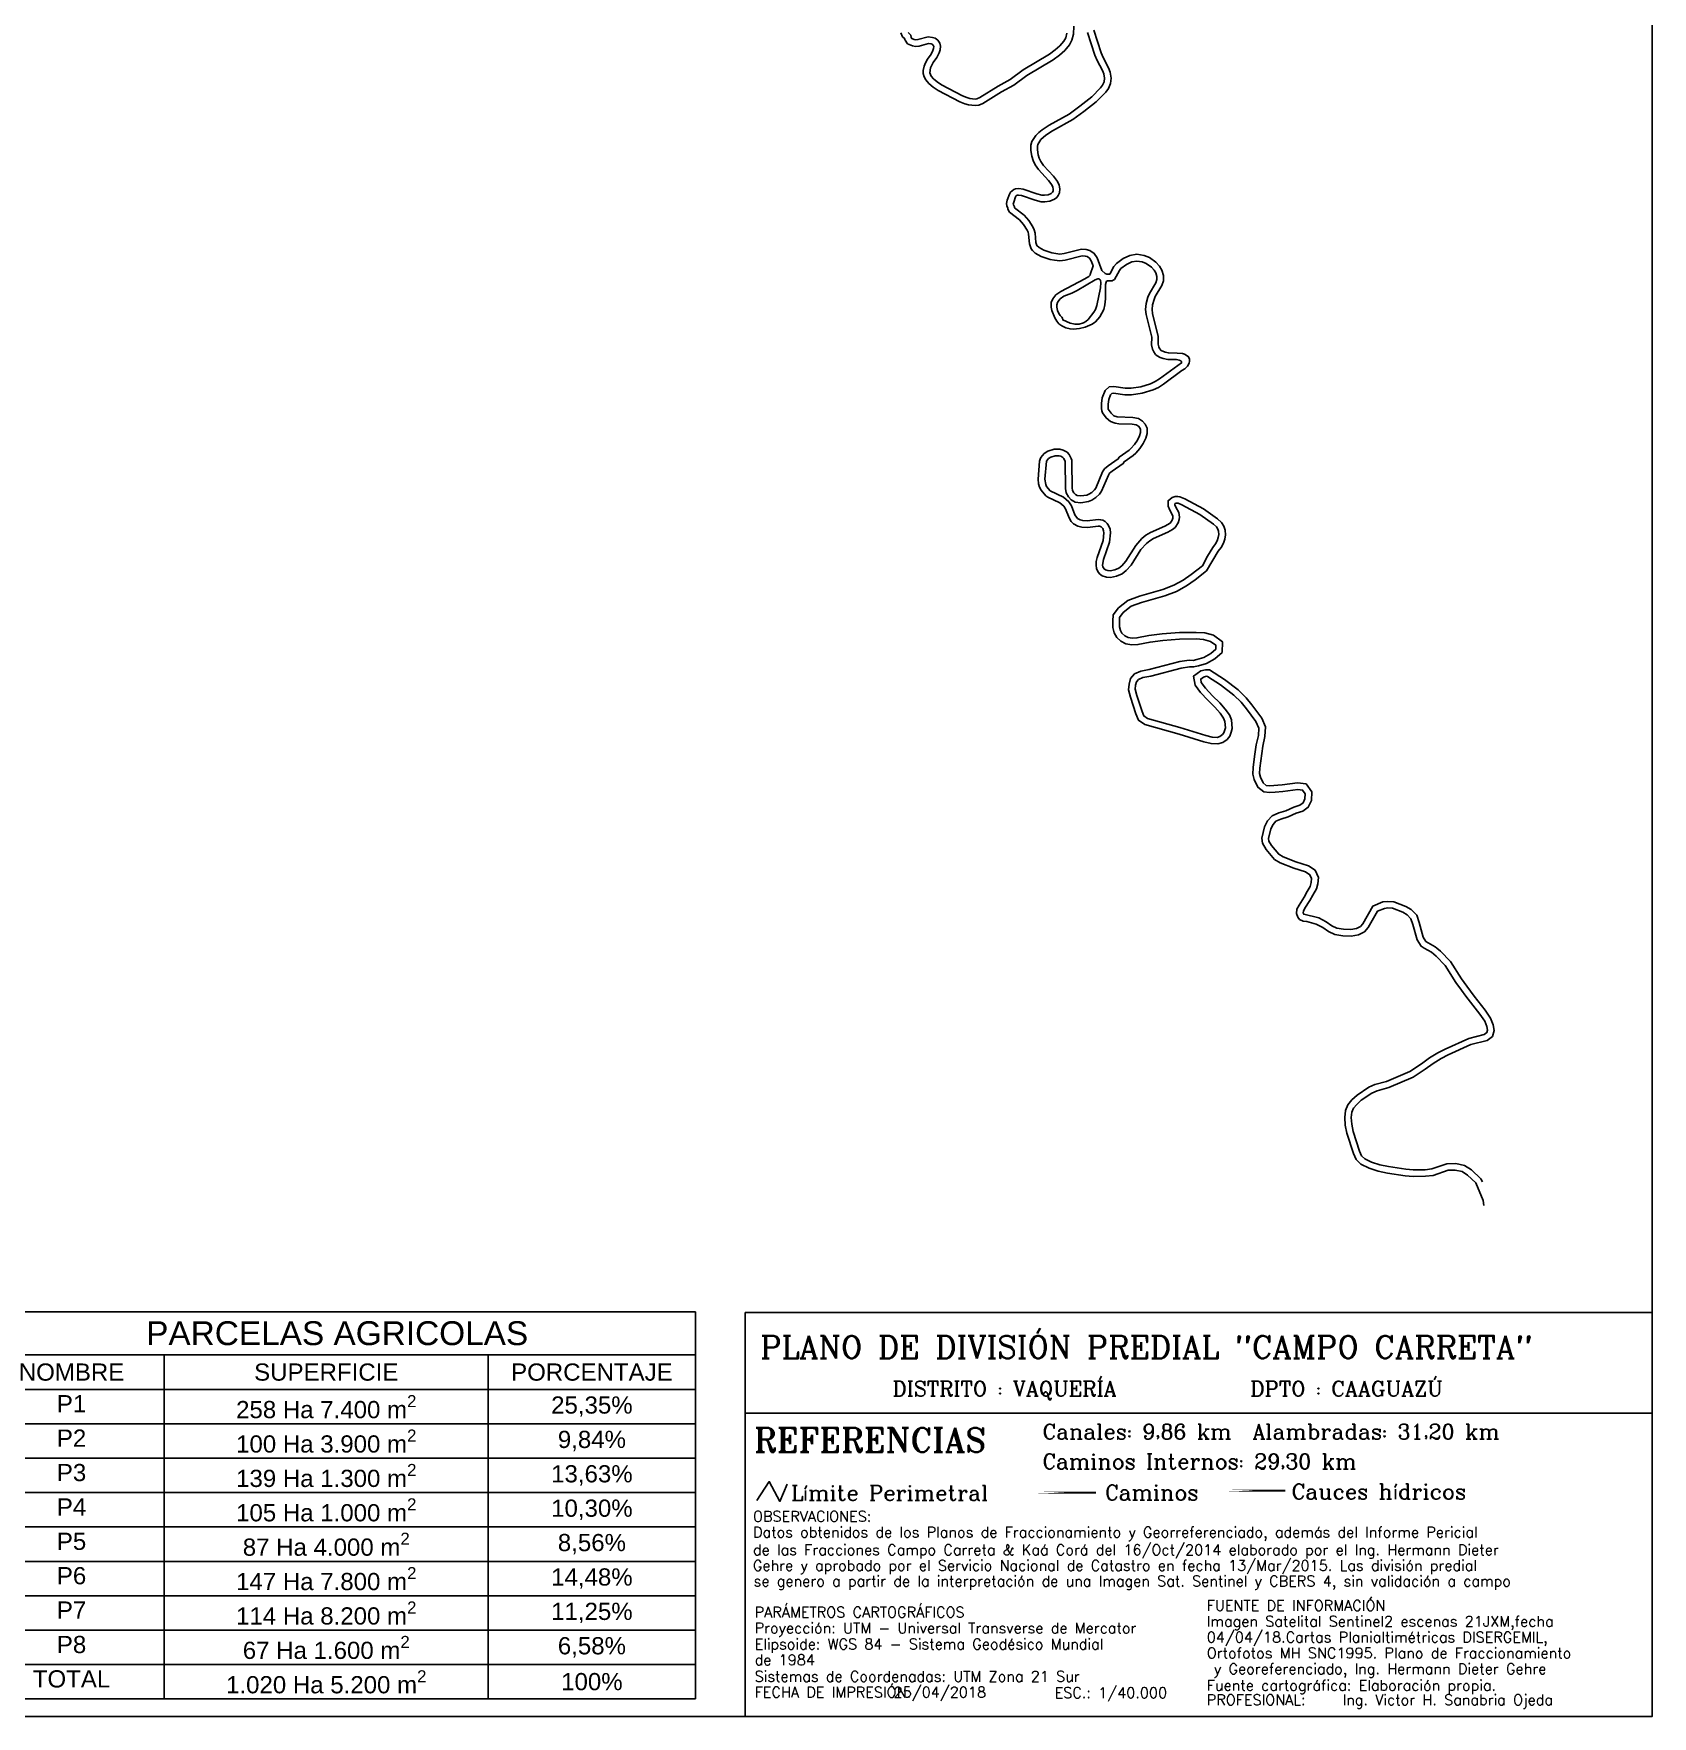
# Model space of a CAD drawing. Header units: inches. Extents: x 653559 to 669309, y 7245317 to 7256454.
# Drawn here: x 663954 to 669309, y 7245317 to 7250885 of the extents above; entities that cross this region are included whole.
import ezdxf

# ---------------------------------------------------------------- set-up
doc = ezdxf.new("R2010")
doc.units = ezdxf.units.IN
doc.header["$MEASUREMENT"] = 0
for name, color, linetype in [('Cauce', 5, 'Continuous'), ('NUMLOTES', 3, 'Continuous'), ('Recuadro A3', 7, 'Continuous'), ('TEXTO', 7, 'Continuous')]:
    doc.layers.add(name, color=color, linetype=linetype)
doc.styles.add('ROMANC', font='romanc')
doc.styles.add('ROMANS-2', font='romans.shx', dxfattribs={"height": 20})
doc.styles.add('ROMANT', font='romant')
doc.styles.get("Standard").update_dxf_attribs({"font": 'arial.ttf'})

# ---------------------------------------------------------------- blocks, each defined once
blk = doc.blocks.new('*T3')
at = {"layer": 'NUMLOTES', "color": 0, "linetype": 'ByBlock', "lineweight": -2, "transparency": 16777216}
for p, q in [((0, 0), (2371.3, 0)), ((0, 0), (0, -1281.5)), ((2371.3, 0), (2371.3, -1281.5)), ((0, -143.3), (2371.3, -143.3)), ((613.6, -143.3), (613.6, -1281.5)), ((1685.4, -143.3), (1685.4, -1281.5)), ((0, -257.1), (2371.3, -257.1)), ((0, -371), (2371.3, -371)), ((0, -484.8), (2371.3, -484.8)), ((0, -598.6), (2371.3, -598.6)), ((0, -712.4), (2371.3, -712.4)), ((0, -826.3), (2371.3, -826.3)), ((0, -940.1), (2371.3, -940.1)), ((0, -1053.9), (2371.3, -1053.9)), ((0, -1167.7), (2371.3, -1167.7)), ((0, -1281.5), (2371.3, -1281.5))]:
    blk.add_line(p, q, dxfattribs=at)
at = {"layer": 'NUMLOTES', "color": 0, "linetype": 'Continuous', "transparency": 16777216}
for s, insert, char_height, width, attachment_point in [('PARCELAS AGRICOLAS', (1185.6, -71.7), 79.042, 2333.316, 5), ('NOMBRE', (306.8, -200.2), 56.91, 575.625, 5), ('SUPERFICIE', (1149.5, -200.2), 56.91, 1033.869, 5), ('PORCENTAJE', (2028.3, -200.2), 56.91, 647.942, 5), ('P1', (306.8, -276.1), 56.91, 575.625, 2), ('\\A1;258 Ha 7.400 m{\\H0.7x;\\S2^ ;}', (1149.5, -276.1), 56.91, 1033.869, 2), ('25,35%', (2028.3, -314.1), 56.91, 647.942, 5), ('P2', (306.8, -389.9), 56.91, 575.625, 2), ('\\A1;100 Ha 3.900 m{\\H0.7x;\\S2^ ;}', (1149.5, -389.9), 56.91, 1033.869, 2), ('9,84%', (2028.3, -427.9), 56.91, 647.942, 5), ('P3', (306.8, -503.8), 56.91, 575.625, 2), ('\\A1;139 Ha 1.300 m{\\H0.7x;\\S2^ ;}', (1149.5, -503.8), 56.91, 1033.869, 2), ('13,63%', (2028.3, -541.7), 56.91, 647.942, 5), ('P4', (306.8, -617.6), 56.91, 575.625, 2), ('\\A1;105 Ha 1.000 m{\\H0.7x;\\S2^ ;}', (1149.5, -617.6), 56.91, 1033.869, 2), ('10,30%', (2028.3, -655.5), 56.91, 647.942, 5), ('P5', (306.8, -731.4), 56.91, 575.625, 2), ('\\A1;87 Ha 4.000 m{\\H0.7x;\\S2^ ;}', (1149.5, -731.4), 56.91, 1033.869, 2), ('8,56%', (2028.3, -769.3), 56.91, 647.942, 5), ('P6', (306.8, -845.2), 56.91, 575.625, 2), ('\\A1;147 Ha 7.800 m{\\H0.7x;\\S2^ ;}', (1149.5, -845.2), 56.91, 1033.869, 2), ('14,48%', (2028.3, -883.2), 56.91, 647.942, 5), ('P7', (306.8, -959), 56.91, 575.625, 2), ('\\A1;114 Ha 8.200 m{\\H0.7x;\\S2^ ;}', (1149.5, -959), 56.91, 1033.869, 2), ('11,25%', (2028.3, -997), 56.91, 647.942, 5), ('P8', (306.8, -1072.9), 56.91, 575.625, 2), ('\\A1;67 Ha 1.600 m{\\H0.7x;\\S2^ ;}', (1149.5, -1072.9), 56.91, 1033.869, 2), ('6,58%', (2028.3, -1110.8), 56.91, 647.942, 5), ('TOTAL', (306.8, -1186.7), 56.91, 575.625, 2), ('\\A1;1.020 Ha 5.200 m{\\H0.7x;\\S2^ ;}', (1149.5, -1186.7), 56.91, 1033.869, 2), ('100%', (2028.3, -1224.6), 56.91, 647.942, 5)]:
    blk.add_mtext(s, dxfattribs=dict(at, insert=insert, char_height=char_height, width=width, attachment_point=attachment_point))

msp = doc.modelspace()

# ---------------------------------------------------------------- linework, layer by layer
at = {"layer": 'Cauce', "color": 160, "transparency": 33554613}
for points in [[(667395.6, 7250909.7, 0), (667394.2, 7250883.8, 0), (667389.2, 7250863.9, 0), (667380.8, 7250848.3, 0), (667365.4, 7250829.8, 0), (667347.6, 7250814.2, 0), (667326.6, 7250798.7, 0), (667239.8, 7250746.9, 0), (667196.9, 7250714.8, 0), (667156.2, 7250693, 0), (667094.7, 7250654.2, 0), (667080.7, 7250648.6, 0), (667069.2, 7250647, 0), (667047.3, 7250649.3, 0), (667034.5, 7250652.9, 0), (667018.2, 7250659.8, 0), (666946.9, 7250697, 0), (666929.8, 7250708.4, 0), (666915.8, 7250720.4, 0), (666905.6, 7250732.4, 0), (666900.3, 7250742.3, 0), (666897.4, 7250753.1, 0), (666897.3, 7250763.9, 0), (666900.1, 7250778, 0), (666904.3, 7250788.6, 0), (666911.6, 7250801.3, 0), (666923.2, 7250817.7, 0), (666929.3, 7250829.8, 0), (666931.4, 7250836.3, 0), (666932, 7250842.5, 0), (666931.6, 7250845.2, 0), (666929.5, 7250848.3, 0), (666926.6, 7250850.4, 0), (666923.4, 7250851.4, 0), (666914.9, 7250852.2, 0), (666883.8, 7250844.4, 0), (666872, 7250843.1, 0), (666861.4, 7250844.5, 0), (666845.7, 7250851.6, 0), (666837.3, 7250863.8, 0), (666836.2, 7250866.4, 0), (666835.6, 7250869.4, 0), (666829.2, 7250875.3, 0), (666823.2, 7250887.7, 0)], [(667372.5, 7250887.1, 0), (667368.7, 7250871.9, 0), (667362.6, 7250860.6, 0), (667349.7, 7250845.1, 0), (667333.8, 7250831.2, 0), (667314.5, 7250816.9, 0), (667227.6, 7250765.1, 0), (667185.1, 7250733.3, 0), (667145.2, 7250711.9, 0), (667084.8, 7250673.7, 0), (667075.1, 7250669.9, 0), (667068.8, 7250669, 0), (667051.4, 7250670.8, 0), (667041.7, 7250673.6, 0), (667027.5, 7250679.6, 0), (666958, 7250715.8, 0), (666943, 7250725.8, 0), (666931.3, 7250735.9, 0), (666923.8, 7250744.8, 0), (666920.8, 7250750.4, 0), (666919.3, 7250756.1, 0), (666921.2, 7250771.8, 0), (666930, 7250789.5, 0), (666942, 7250806.3, 0), (666949.6, 7250821.4, 0), (666953, 7250831.8, 0), (666954, 7250843.4, 0), (666952.3, 7250853.5, 0), (666945.4, 7250863.7, 0), (666936.5, 7250870.2, 0), (666927.7, 7250873, 0), (666913.2, 7250874.3, 0), (666879.9, 7250865.9, 0), (666872.2, 7250865.1, 0), (666867.1, 7250865.8, 0), (666860, 7250868.7, 0), (666857.2, 7250873.1, 0), (666855.9, 7250880.5, 0), (666847, 7250888.6, 0)], [(668751.7, 7247006.6, 0), (668749.4, 7247023.9, 0), (668725, 7247082.2, 0), (668698.2, 7247108, 0), (668679.8, 7247119.2, 0), (668656.8, 7247124, 0), (668633.4, 7247123.6, 0), (668584.4, 7247106.8, 0), (668558.6, 7247103.8, 0), (668517.8, 7247103.6, 0), (668491.9, 7247105.4, 0), (668433, 7247114.4, 0), (668402.8, 7247121.1, 0), (668372.4, 7247130.2, 0), (668345, 7247143.5, 0), (668329.5, 7247159.3, 0), (668320.2, 7247179.1, 0), (668298.8, 7247246.4, 0), (668293.4, 7247273.1, 0), (668291.5, 7247298.5, 0), (668293.9, 7247321.1, 0), (668301.8, 7247340.6, 0), (668315.7, 7247356.7, 0), (668332.4, 7247372.8, 0), (668371.5, 7247398.6, 0), (668391.3, 7247407.1, 0), (668429.8, 7247418, 0), (668507.4, 7247451.1, 0), (668545.8, 7247475.8, 0), (668572.5, 7247495.7, 0), (668599.9, 7247512.6, 0), (668624.2, 7247525, 0), (668701.9, 7247560.3, 0), (668753, 7247573.5, 0), (668761.3, 7247579.6, 0), (668763.5, 7247587.5, 0), (668761.3, 7247599.3, 0), (668754.8, 7247617, 0), (668738.8, 7247640.2, 0), (668692.5, 7247700, 0), (668677.6, 7247719.9, 0), (668659.6, 7247745.6, 0), (668623.9, 7247801.5, 0), (668594.2, 7247832.8, 0), (668578.4, 7247845.3, 0), (668554.4, 7247859.3, 0), (668544.5, 7247865.1, 0), (668531.4, 7247886.8, 0), (668517.4, 7247937, 0), (668510.8, 7247955.8, 0), (668498, 7247969.2, 0), (668484.3, 7247977.4, 0), (668449.6, 7247991, 0), (668434.3, 7247991.8, 0), (668423.4, 7247990.5, 0), (668399.9, 7247980.7, 0), (668369.4, 7247926.7, 0), (668357.2, 7247913, 0), (668337.2, 7247902.7, 0), (668312.6, 7247899, 0), (668284.9, 7247900, 0), (668259.3, 7247904.5, 0), (668237.7, 7247913.7, 0), (668219.1, 7247927, 0), (668197.6, 7247938.4, 0), (668166, 7247946.6, 0), (668154.1, 7247948.5, 0), (668142.5, 7247953.4, 0), (668136.4, 7247961.4, 0), (668132, 7247973.4, 0), (668133.7, 7247987.3, 0), (668140.4, 7248001.5, 0), (668157, 7248027.2, 0), (668167.1, 7248045.8, 0), (668177.8, 7248063.1, 0), (668180.7, 7248075.8, 0), (668182.1, 7248088.9, 0), (668176.4, 7248102, 0), (668162.4, 7248111.5, 0), (668122.8, 7248123.9, 0), (668078.4, 7248141.7, 0), (668059.2, 7248152.7, 0), (668031.7, 7248185.6, 0), (668019.5, 7248206.2, 0), (668017.6, 7248223, 0), (668026.5, 7248260.8, 0), (668036.3, 7248280.5, 0), (668051.3, 7248297, 0), (668073.4, 7248306.5, 0), (668096.6, 7248313.4, 0), (668123, 7248325.5, 0), (668142.7, 7248332, 0), (668153.9, 7248339.8, 0), (668160.2, 7248352.6, 0), (668161.1, 7248369.7, 0), (668152.1, 7248382.2, 0), (668136.4, 7248383.7, 0), (668087.3, 7248377.1, 0), (668062.1, 7248375.2, 0), (668042.8, 7248374.4, 0), (668023.9, 7248376.2, 0), (668004.2, 7248391.5, 0), (667992.2, 7248416.9, 0), (667987.8, 7248434.6, 0), (667989, 7248456.8, 0), (667993.5, 7248492.9, 0), (667999.1, 7248531.7, 0), (668006, 7248562.8, 0), (668007.5, 7248587.3, 0), (667998.1, 7248608.4, 0), (667966.6, 7248650.9, 0), (667949, 7248672.4, 0), (667924.3, 7248696.6, 0), (667880.9, 7248729.8, 0), (667837.4, 7248758.3, 0), (667833.9, 7248758.4, 0), (667824.9, 7248756.1, 0), (667815.2, 7248749.2, 0), (667817.1, 7248737.8, 0), (667831.4, 7248719.1, 0), (667854.3, 7248694.4, 0), (667878.2, 7248671, 0), (667896.2, 7248650.2, 0), (667910.1, 7248631, 0), (667917, 7248614.4, 0), (667919.3, 7248586.1, 0), (667916.3, 7248573.8, 0), (667911.4, 7248560.9, 0), (667902.5, 7248549.3, 0), (667888.6, 7248539.8, 0), (667872, 7248534.5, 0), (667849.8, 7248535.8, 0), (667825.8, 7248542, 0), (667744.2, 7248567, 0), (667630.1, 7248599, 0), (667609.9, 7248613.1, 0), (667600.6, 7248634.8, 0), (667583.2, 7248689.2, 0), (667576.8, 7248713.8, 0), (667578, 7248733, 0), (667583.2, 7248750.9, 0), (667596.5, 7248766.6, 0), (667617.5, 7248775.3, 0), (667644.9, 7248780.7, 0), (667745.8, 7248807, 0), (667776.9, 7248812, 0), (667789.8, 7248811.3, 0), (667802.8, 7248813.9, 0), (667826, 7248821.1, 0), (667849.1, 7248834.3, 0), (667864.9, 7248847.8, 0), (667864.9, 7248862, 0), (667848, 7248874.1, 0), (667824.8, 7248880.8, 0), (667800.2, 7248882.1, 0), (667745.5, 7248881.9, 0), (667689.7, 7248877.3, 0), (667647.6, 7248871.9, 0), (667607.3, 7248863.6, 0), (667587.4, 7248862.3, 0), (667567.4, 7248866.1, 0), (667551.3, 7248874.5, 0), (667537.3, 7248887.4, 0), (667528.9, 7248902, 0), (667525, 7248919.5, 0), (667524, 7248940.9, 0), (667525.1, 7248961.7, 0), (667543.6, 7248984.9, 0), (667574.3, 7249009.4, 0), (667612.8, 7249023.9, 0), (667689.8, 7249046.1, 0), (667726.5, 7249059.6, 0), (667757.1, 7249076.2, 0), (667783.9, 7249095, 0), (667820.6, 7249124.6, 0), (667837.9, 7249156.5, 0), (667855.4, 7249184.6, 0), (667864.4, 7249196.9, 0), (667870, 7249207.3, 0), (667873.4, 7249217.4, 0), (667874.9, 7249227.5, 0), (667874.2, 7249238.6, 0), (667872, 7249245.9, 0), (667867.2, 7249253.3, 0), (667857.2, 7249262.4, 0), (667812.4, 7249294.1, 0), (667753.2, 7249326.2, 0), (667740.6, 7249331, 0), (667737.9, 7249331.5, 0), (667734.2, 7249331.5, 0), (667731.2, 7249330.7, 0), (667729.2, 7249329, 0), (667729.2, 7249326.2, 0), (667732.5, 7249317.9, 0), (667742.8, 7249300.2, 0), (667744.5, 7249292.5, 0), (667745, 7249284.8, 0), (667744.1, 7249277.1, 0), (667740.4, 7249266.1, 0), (667730.5, 7249250.9, 0), (667722, 7249244.2, 0), (667706.3, 7249235.7, 0), (667659.4, 7249215, 0), (667646.9, 7249207.2, 0), (667635.9, 7249198.4, 0), (667617.6, 7249178.1, 0), (667585.1, 7249126.2, 0), (667569, 7249108.4, 0), (667555.5, 7249097.1, 0), (667537, 7249090, 0), (667517.2, 7249085.5, 0), (667503.4, 7249086.6, 0), (667489.7, 7249091.4, 0), (667480.8, 7249097.7, 0), (667474.5, 7249105.4, 0), (667470, 7249115, 0), (667468.9, 7249126.4, 0), (667469.9, 7249138.6, 0), (667472.7, 7249151.4, 0), (667492.4, 7249207.4, 0), (667494.8, 7249232.9, 0), (667494.1, 7249240.2, 0), (667491.2, 7249247.2, 0), (667489, 7249250.2, 0), (667486.4, 7249252.8, 0), (667483.4, 7249254.3, 0), (667479.9, 7249255.3, 0), (667476, 7249255.8, 0), (667440.2, 7249251.4, 0), (667421.7, 7249252.3, 0), (667408.2, 7249255.9, 0), (667394.6, 7249263.1, 0), (667386.9, 7249271.3, 0), (667379.7, 7249282.5, 0), (667367.9, 7249312.7, 0), (667362.3, 7249321.3, 0), (667349, 7249332.5, 0), (667309.6, 7249351.1, 0), (667302.4, 7249356.2, 0), (667287, 7249374.9, 0), (667282.2, 7249384.7, 0), (667278.8, 7249395.9, 0), (667277, 7249410.4, 0), (667282.1, 7249470.6, 0), (667283.7, 7249477.3, 0), (667286.2, 7249482.4, 0), (667297, 7249495.6, 0), (667309.9, 7249503.9, 0), (667330.8, 7249510.1, 0), (667349.4, 7249510, 0), (667360.5, 7249507.2, 0), (667372.9, 7249500.3, 0), (667380.3, 7249492.7, 0), (667387, 7249479.6, 0), (667388.6, 7249473.3, 0), (667389.2, 7249467, 0), (667389.8, 7249381.7, 0), (667391.2, 7249373.3, 0), (667395.7, 7249365.3, 0), (667400.6, 7249360, 0), (667406.7, 7249356.4, 0), (667418.1, 7249355.2, 0), (667438, 7249358.3, 0), (667445.3, 7249361, 0), (667454.5, 7249367.1, 0), (667463.9, 7249375.6, 0), (667468.1, 7249381.6, 0), (667490.4, 7249434.9, 0), (667497.4, 7249445.2, 0), (667508.6, 7249454.9, 0), (667542.4, 7249477.7, 0), (667545.8, 7249483.6, 0), (667578.2, 7249506.4, 0), (667584.6, 7249512.3, 0), (667596, 7249525.9, 0), (667605.7, 7249540.4, 0), (667612.8, 7249554.4, 0), (667615.8, 7249565, 0), (667616, 7249575.1, 0), (667613.3, 7249581, 0), (667608.9, 7249586, 0), (667601.2, 7249590.7, 0), (667588.7, 7249592.9, 0), (667544.6, 7249594, 0), (667532.7, 7249595.7, 0), (667517.1, 7249602, 0), (667502.4, 7249613.8, 0), (667490.7, 7249630.7, 0), (667488.3, 7249637.1, 0), (667486.8, 7249644.9, 0), (667487.1, 7249660.8, 0), (667489.6, 7249680.3, 0), (667498.9, 7249704.1, 0), (667512.7, 7249716.7, 0), (667528.2, 7249717.2, 0), (667565.7, 7249711.8, 0), (667585, 7249711.8, 0), (667616.7, 7249716.8, 0), (667649.6, 7249726.5, 0), (667664.9, 7249733.9, 0), (667679.4, 7249743.2, 0), (667752.1, 7249795.7, 0), (667751.6, 7249796.2, 0), (667752.1, 7249800, 0), (667749.5, 7249803, 0), (667743.5, 7249805.2, 0), (667735.1, 7249806.5, 0), (667706.2, 7249807.1, 0), (667691.2, 7249810.1, 0), (667680.6, 7249814, 0), (667671.3, 7249819.3, 0), (667666.1, 7249823.8, 0), (667659.9, 7249831.9, 0), (667655.5, 7249841.5, 0), (667652.4, 7249855.3, 0), (667653.1, 7249881.1, 0), (667634.7, 7249955.5, 0), (667632.5, 7249972.3, 0), (667634.3, 7249991.9, 0), (667640.1, 7250013.2, 0), (667645.7, 7250025.3, 0), (667666.4, 7250060.3, 0), (667669.9, 7250071.3, 0), (667670.1, 7250081.5, 0), (667666.4, 7250094, 0), (667661.2, 7250102.6, 0), (667652.3, 7250112.6, 0), (667635.2, 7250124.8, 0), (667621.9, 7250130.2, 0), (667604.4, 7250132.8, 0), (667587, 7250129.6, 0), (667569.6, 7250121.7, 0), (667551.5, 7250108.4, 0), (667546.1, 7250101.9, 0), (667529.6, 7250071.8, 0), (667525.7, 7250069.1, 0), (667521.9, 7250067.7, 0), (667506.5, 7250067.3, 0), (667504.1, 7250065.7, 0), (667502.5, 7250063, 0), (667500.7, 7250055, 0), (667500.5, 7250007.4, 0), (667498.1, 7249987.8, 0), (667494.5, 7249972.3, 0), (667481.8, 7249948.4, 0), (667467.5, 7249931.8, 0), (667455.8, 7249924, 0), (667433.1, 7249914, 0), (667413.9, 7249909.5, 0), (667394.5, 7249907.3, 0), (667383.3, 7249907.9, 0), (667368.9, 7249911.8, 0), (667355.3, 7249918.4, 0), (667346.3, 7249925.4, 0), (667338.8, 7249934.3, 0), (667332.6, 7249944.4, 0), (667322.8, 7249969.1, 0), (667321, 7249980.6, 0), (667320.7, 7249995.7, 0), (667325.9, 7250008, 0), (667336.4, 7250020.8, 0), (667352.3, 7250032.3, 0), (667432.1, 7250073.8, 0), (667445.2, 7250081.9, 0), (667447.4, 7250084, 0), (667449, 7250086.2, 0), (667450, 7250088.6, 0), (667459.1, 7250116.9, 0), (667453.3, 7250133.8, 0), (667447.5, 7250142.2, 0), (667439.6, 7250147.5, 0), (667433, 7250149.4, 0), (667423.2, 7250149.7, 0), (667366.8, 7250135.6, 0), (667348.7, 7250134, 0), (667332, 7250135.4, 0), (667317.3, 7250138.4, 0), (667287.5, 7250148.2, 0), (667267.9, 7250159.2, 0), (667258.9, 7250167.2, 0), (667254.1, 7250173.4, 0), (667248.4, 7250190, 0), (667245.8, 7250221.6, 0), (667244.1, 7250228.5, 0), (667240.9, 7250235.4, 0), (667228.8, 7250253.6, 0), (667215.9, 7250269, 0), (667182.4, 7250294.6, 0), (667176.7, 7250304.3, 0), (667176.8, 7250308.3, 0), (667173.3, 7250316, 0), (667173.2, 7250322.8, 0), (667175.3, 7250333.7, 0), (667182.7, 7250354.4, 0), (667186.1, 7250360.2, 0), (667191.2, 7250365.6, 0), (667197.4, 7250369.5, 0), (667203, 7250371.7, 0), (667213, 7250373, 0), (667227.6, 7250370.6, 0), (667273.3, 7250355, 0), (667290.1, 7250351, 0), (667298.7, 7250350.7, 0), (667310.3, 7250352.2, 0), (667320.5, 7250356.5, 0), (667323.2, 7250358.6, 0), (667325.2, 7250361.2, 0), (667326.6, 7250364.1, 0), (667327, 7250370.2, 0), (667325.6, 7250377.2, 0), (667322.4, 7250384.7, 0), (667311.2, 7250399.2, 0), (667278.2, 7250435.2, 0), (667267.6, 7250451.2, 0), (667260.9, 7250465, 0), (667256.4, 7250479.9, 0), (667253.5, 7250498.6, 0), (667253.4, 7250516.5, 0), (667256.8, 7250527.9, 0), (667269.3, 7250548.4, 0), (667279.3, 7250558.7, 0), (667290.3, 7250567.4, 0), (667313.8, 7250582.4, 0), (667380, 7250619.3, 0), (667414.8, 7250644.9, 0), (667454.8, 7250676.5, 0), (667484.2, 7250705.8, 0), (667490.8, 7250715, 0), (667495.5, 7250726, 0), (667497.3, 7250737.7, 0), (667494.8, 7250752.3, 0), (667490.7, 7250763.8, 0), (667473, 7250796.8, 0), (667465.3, 7250813.9, 0), (667441.1, 7250888.8, 0)], [(668748, 7247085.7, 0), (668742.5, 7247095.6, 0), (668711.5, 7247125.4, 0), (668687.8, 7247139.8, 0), (668658.9, 7247145.8, 0), (668629.6, 7247145.4, 0), (668579.6, 7247128.2, 0), (668557.3, 7247125.6, 0), (668518.5, 7247125.4, 0), (668494.3, 7247127.1, 0), (668437, 7247135.8, 0), (668408.3, 7247142.2, 0), (668380.3, 7247150.6, 0), (668358, 7247161.5, 0), (668347.7, 7247171.9, 0), (668340.5, 7247187.1, 0), (668319.9, 7247251.9, 0), (668315.1, 7247276, 0), (668313.4, 7247298.1, 0), (668315.3, 7247315.8, 0), (668320.6, 7247329.1, 0), (668331.6, 7247341.7, 0), (668346.1, 7247355.7, 0), (668381.9, 7247379.3, 0), (668398.6, 7247386.5, 0), (668437.1, 7247397.4, 0), (668517.6, 7247431.8, 0), (668558.2, 7247457.8, 0), (668584.8, 7247477.6, 0), (668610.6, 7247493.6, 0), (668633.7, 7247505.3, 0), (668709.2, 7247539.7, 0), (668762.5, 7247553.4, 0), (668780.2, 7247566.5, 0), (668785.8, 7247586.5, 0), (668782.4, 7247605.1, 0), (668774.3, 7247627.1, 0), (668756.3, 7247653.2, 0), (668719.7, 7247700, 0), (668695.2, 7247732.7, 0), (668677.7, 7247757.8, 0), (668641.1, 7247814.9, 0), (668609, 7247848.9, 0), (668596.4, 7247858.8, 0), (668590.7, 7247863.3, 0), (668560.3, 7247881.1, 0), (668551.6, 7247895.5, 0), (668538.2, 7247943.5, 0), (668529.9, 7247967.5, 0), (668511.7, 7247986.3, 0), (668494, 7247997.1, 0), (668454.2, 7248012.6, 0), (668433.5, 7248013.7, 0), (668417.8, 7248011.8, 0), (668384.6, 7247997.9, 0), (668351.6, 7247939.4, 0), (668343.6, 7247930.5, 0), (668330.4, 7247923.7, 0), (668311.4, 7247920.8, 0), (668287.2, 7247921.8, 0), (668265.5, 7247925.5, 0), (668248.5, 7247932.8, 0), (668230.6, 7247945.6, 0), (668205.6, 7247958.8, 0), (668156.3, 7247971.2, 0), (668154.3, 7247975.9, 0), (668154.9, 7247981.2, 0), (668159.5, 7247990.9, 0), (668175.8, 7248016.1, 0), (668185.7, 7248034.3, 0), (668198.3, 7248054.7, 0), (668202.3, 7248072.2, 0), (668204.5, 7248092.3, 0), (668193.9, 7248116.5, 0), (668172.1, 7248131.4, 0), (668130.1, 7248144.5, 0), (668087.9, 7248161.4, 0), (668073.5, 7248169.7, 0), (668049.6, 7248198.3, 0), (668040.7, 7248213.3, 0), (668039.7, 7248221.7, 0), (668047.2, 7248253.3, 0), (668054.5, 7248268.1, 0), (668064.3, 7248278.8, 0), (668080.8, 7248285.9, 0), (668104.3, 7248292.9, 0), (668131, 7248305.1, 0), (668152.6, 7248312.2, 0), (668171, 7248325.1, 0), (668181.8, 7248347, 0), (668183.3, 7248376.2, 0), (668164, 7248403.1, 0), (668135.9, 7248405.7, 0), (668085, 7248398.8, 0), (668043.3, 7248396.3, 0), (668032.3, 7248397.3, 0), (668021.7, 7248405.6, 0), (668012.9, 7248424.3, 0), (668009.8, 7248436.7, 0), (668010.8, 7248454.8, 0), (668020.6, 7248527.7, 0), (668027.8, 7248559.8, 0), (668029.7, 7248591.3, 0), (668017.1, 7248619.5, 0), (667983.9, 7248664.3, 0), (667965.2, 7248687.1, 0), (667938.7, 7248713.2, 0), (667893.5, 7248747.7, 0), (667844.4, 7248779.9, 0), (667831.5, 7248780.4, 0), (667815.5, 7248776.2, 0), (667791.4, 7248759.1, 0), (667796.4, 7248728.8, 0), (667814.7, 7248704.9, 0), (667838.7, 7248679.1, 0), (667862.3, 7248656, 0), (667879.1, 7248636.6, 0), (667890.9, 7248620.3, 0), (667895.5, 7248609.2, 0), (667897.2, 7248587.8, 0), (667892.1, 7248571.7, 0), (667887.3, 7248565.4, 0), (667878.9, 7248559.7, 0), (667869.2, 7248556.5, 0), (667853.2, 7248557.5, 0), (667831.9, 7248563, 0), (667746.5, 7248589, 0), (667639.6, 7248619, 0), (667627.5, 7248627.4, 0), (667621.1, 7248642.5, 0), (667604.2, 7248695.3, 0), (667598.8, 7248715.9, 0), (667599.7, 7248729.2, 0), (667602.9, 7248740.3, 0), (667609.8, 7248748.4, 0), (667623.9, 7248754.3, 0), (667649.7, 7248759.3, 0), (667750.3, 7248785.6, 0), (667778.1, 7248790, 0), (667791.4, 7248789.4, 0), (667808.1, 7248792.7, 0), (667834.8, 7248800.9, 0), (667861.8, 7248816.3, 0), (667886.7, 7248837.8, 0), (667886.8, 7248873.1, 0), (667857.7, 7248894.1, 0), (667828.4, 7248902.5, 0), (667800.7, 7248903.9, 0), (667744.6, 7248903.8, 0), (667687.4, 7248899, 0), (667644, 7248893.5, 0), (667604.4, 7248885.3, 0), (667588.8, 7248884.3, 0), (667574.7, 7248886.9, 0), (667564, 7248892.5, 0), (667554.6, 7248901.2, 0), (667549.5, 7248910, 0), (667546.8, 7248922.5, 0), (667546.6, 7248953.5, 0), (667559.1, 7248969.4, 0), (667585.2, 7248990.2, 0), (667619.7, 7249003.2, 0), (667696.6, 7249025.3, 0), (667735.6, 7249039.6, 0), (667768.6, 7249057.6, 0), (667797.1, 7249077.5, 0), (667834.3, 7249107.6, 0), (667873.5, 7249172.3, 0), (667883, 7249185.2, 0), (667890.1, 7249198.6, 0), (667894.7, 7249212.2, 0), (667896.8, 7249226.5, 0), (667895.9, 7249242.5, 0), (667891.9, 7249255.3, 0), (667884, 7249267.6, 0), (667870.9, 7249279.4, 0), (667824, 7249312.7, 0), (667762.3, 7249346.1, 0), (667746.5, 7249352.1, 0), (667739.8, 7249353.4, 0), (667731.2, 7249353.3, 0), (667720.8, 7249350.5, 0), (667707.4, 7249339.2, 0), (667707.4, 7249322, 0), (667712.7, 7249308.4, 0), (667722.8, 7249289.4, 0), (667723, 7249285.4, 0), (667722.6, 7249281.9, 0), (667720.5, 7249275.6, 0), (667714.1, 7249265.8, 0), (667696.7, 7249255.3, 0), (667649.2, 7249234.4, 0), (667634.2, 7249225.1, 0), (667620.8, 7249214.4, 0), (667600.1, 7249191.3, 0), (667567.6, 7249139.4, 0), (667553.8, 7249124.2, 0), (667544.3, 7249116.2, 0), (667530.7, 7249111, 0), (667515.6, 7249107.6, 0), (667507.9, 7249108.1, 0), (667499.9, 7249111, 0), (667495.8, 7249113.9, 0), (667493.1, 7249117.2, 0), (667491.4, 7249120.8, 0), (667490.8, 7249126.6, 0), (667493.7, 7249145.5, 0), (667513.9, 7249202.6, 0), (667516.8, 7249232.9, 0), (667515.5, 7249245.6, 0), (667510.4, 7249257.9, 0), (667505.7, 7249264.5, 0), (667499.3, 7249270.8, 0), (667491.3, 7249274.8, 0), (667484.2, 7249276.8, 0), (667476.1, 7249277.8, 0), (667439.3, 7249273.3, 0), (667425, 7249274, 0), (667416.2, 7249276.3, 0), (667408, 7249280.7, 0), (667399.3, 7249292.5, 0), (667387.4, 7249322.7, 0), (667378.9, 7249335.9, 0), (667360.9, 7249351.1, 0), (667317.3, 7249372.4, 0), (667305.5, 7249386.8, 0), (667302.7, 7249392.7, 0), (667299, 7249410.9, 0), (667304.7, 7249470.5, 0), (667311.7, 7249479.1, 0), (667319, 7249483.8, 0), (667333.9, 7249488.2, 0), (667346.7, 7249488.1, 0), (667352.4, 7249486.7, 0), (667359.4, 7249482.8, 0), (667362.3, 7249479.8, 0), (667367, 7249469.5, 0), (667367.9, 7249379.7, 0), (667370.3, 7249365.8, 0), (667378, 7249352.4, 0), (667386.7, 7249342.9, 0), (667399.6, 7249335.1, 0), (667418.7, 7249333.1, 0), (667443.6, 7249337.1, 0), (667455.2, 7249341.4, 0), (667468, 7249349.8, 0), (667480.3, 7249361, 0), (667487.3, 7249371, 0), (667509.7, 7249424.4, 0), (667513.9, 7249430.5, 0), (667522, 7249437.6, 0), (667558.8, 7249462.4, 0), (667562.3, 7249468.4, 0), (667591.9, 7249489.3, 0), (667600.4, 7249497.1, 0), (667613.6, 7249512.8, 0), (667624.6, 7249529.4, 0), (667633.2, 7249546.3, 0), (667637.7, 7249561.8, 0), (667637.9, 7249579.7, 0), (667631.8, 7249593, 0), (667623.2, 7249602.9, 0), (667609.1, 7249611.6, 0), (667590.9, 7249614.7, 0), (667538.4, 7249616.9, 0), (667528.3, 7249621, 0), (667518.5, 7249628.9, 0), (667509.4, 7249642.9, 0), (667509, 7249659.2, 0), (667510.9, 7249675, 0), (667516.8, 7249689.5, 0), (667521.6, 7249694.8, 0), (667527.1, 7249695.5, 0), (667564.1, 7249689.9, 0), (667586.7, 7249689.9, 0), (667621.5, 7249695.4, 0), (667657.5, 7249706, 0), (667675.6, 7249714.8, 0), (667691.7, 7249725.1, 0), (667753.1, 7249770.3, 0), (667762.7, 7249776.2, 0), (667771.7, 7249784.8, 0), (667777.2, 7249794.7, 0), (667778.6, 7249801.4, 0), (667777.9, 7249809.3, 0), (667773.8, 7249817.3, 0), (667762, 7249824.5, 0), (667755.2, 7249826.5, 0), (667737, 7249828.3, 0), (667708.6, 7249828.9, 0), (667697.2, 7249831.2, 0), (667684.1, 7249837.2, 0), (667678.7, 7249843.3, 0), (667676.4, 7249848.5, 0), (667674.4, 7249857.4, 0), (667675, 7249883.5, 0), (667656.2, 7249959.5, 0), (667654.5, 7249972.8, 0), (667655.9, 7249988, 0), (667660.7, 7250005.7, 0), (667665.1, 7250015.1, 0), (667686.5, 7250051.3, 0), (667691.7, 7250067.7, 0), (667692.1, 7250084.5, 0), (667686.6, 7250102.9, 0), (667678.9, 7250115.7, 0), (667666.9, 7250129, 0), (667645.8, 7250144, 0), (667627.8, 7250151.4, 0), (667604.1, 7250155, 0), (667580.4, 7250150.6, 0), (667558.5, 7250140.7, 0), (667536.4, 7250124.4, 0), (667527.9, 7250114.3, 0), (667514.3, 7250089.3, 0), (667507.9, 7250089.2, 0), (667504.9, 7250089.7, 0), (667499.3, 7250092, 0), (667488.3, 7250101.6, 0), (667473, 7250143.7, 0), (667463.1, 7250158.2, 0), (667448.9, 7250167.5, 0), (667436.5, 7250171.2, 0), (667420.7, 7250171.6, 0), (667363.2, 7250157.2, 0), (667348.7, 7250155.9, 0), (667322.9, 7250159.6, 0), (667296.3, 7250168.3, 0), (667280.7, 7250177.1, 0), (667273.6, 7250183.9, 0), (667270, 7250194.5, 0), (667267.5, 7250225.2, 0), (667264.8, 7250235.8, 0), (667260, 7250246.1, 0), (667246.4, 7250266.7, 0), (667231.1, 7250284.9, 0), (667199.1, 7250309.4, 0), (667198.7, 7250310.1, 0), (667198.7, 7250312.7, 0), (667195.1, 7250320.8, 0), (667196.5, 7250328, 0), (667202.6, 7250345.1, 0), (667203.7, 7250347, 0), (667205.2, 7250348.6, 0), (667208.4, 7250350.4, 0), (667212.6, 7250350.9, 0), (667222.3, 7250349.3, 0), (667267.2, 7250334, 0), (667287.1, 7250329.2, 0), (667299.7, 7250328.8, 0), (667316, 7250330.9, 0), (667331.9, 7250337.5, 0), (667338.8, 7250343.1, 0), (667343.8, 7250349.4, 0), (667348.2, 7250358.4, 0), (667349, 7250371.8, 0), (667346.6, 7250383.7, 0), (667341.4, 7250395.8, 0), (667327.9, 7250413.3, 0), (667295.5, 7250448.6, 0), (667286.7, 7250462.1, 0), (667281.3, 7250473.1, 0), (667277.7, 7250484.8, 0), (667275.3, 7250500.3, 0), (667275.3, 7250513.4, 0), (667276.9, 7250519, 0), (667286.7, 7250534.9, 0), (667303, 7250549.6, 0), (667325, 7250563.7, 0), (667391.8, 7250600.9, 0), (667428.1, 7250627.5, 0), (667469.3, 7250660.1, 0), (667500.9, 7250691.6, 0), (667509.9, 7250704.2, 0), (667516.7, 7250719.9, 0), (667519.5, 7250737.9, 0), (667516.1, 7250757.9, 0), (667510.7, 7250772.7, 0), (667492.6, 7250806.5, 0), (667485.7, 7250821.7, 0), (667461.6, 7250896.4, 0)]]:
    msp.add_polyline3d(points, dxfattribs=at)
at = {"layer": 'Cauce', "color": 160}
msp.add_polyline3d([(667355.9, 7249947.3, 0), (667350.5, 7249952.3, 0), (667345.8, 7249959.4, 0), (667341.6, 7249969.4, 0), (667339.4, 7249980.4, 0), (667339.6, 7249988.1, 0), (667341.6, 7249995.4, 0), (667345.5, 7250002.3, 0), (667350.3, 7250008, 0), (667362, 7250016.8, 0), (667388.6, 7250026.9, 0), (667406.4, 7250035.6, 0), (667466, 7250070.8, 0), (667474.8, 7250073.6, 0), (667477.3, 7250073.5, 0), (667479.9, 7250072.8, 0), (667482.2, 7250071.1, 0), (667484, 7250068.5, 0), (667485, 7250062.1, 0), (667484, 7250044.3, 0), (667471.9, 7249985.4, 0), (667467.1, 7249972.2, 0), (667462, 7249963.1, 0), (667443.2, 7249939.7, 0), (667435.6, 7249933.1, 0), (667427.1, 7249927.8, 0), (667413.6, 7249924.2, 0), (667399.7, 7249923.4, 0), (667383.8, 7249927.7, 0), (667358.6, 7249938, 0), (667358, 7249943.3, 0)], close=True, dxfattribs=at)
at = {"layer": 'NUMLOTES', "color": 200, "linetype": 'Continuous', "ltscale": 3}
msp.add_lwpolyline([(666346.2, 7246030.4), (666387.9, 7246093.5), (666423.3, 7246028), (666447.1, 7246085.2)], dxfattribs=at)
at = {"layer": 'NUMLOTES', "color": 1, "lineweight": 0, "const_width": 6.55}
msp.add_lwpolyline([(667272, 7246057.1), (667468.6, 7246057.1), (667272, 7246057.1)], close=True, dxfattribs=at)
at = {"layer": 'NUMLOTES', "color": 160, "lineweight": 0, "const_width": 6.55}
msp.add_lwpolyline([(667898.8, 7246063.6), (668095.3, 7246063.6), (667898.8, 7246063.6)], close=True, dxfattribs=at)
at = {"layer": 'Recuadro A3', "linetype": 'Continuous'}
msp.add_lwpolyline([(653559.3, 7245316.5), (669309.3, 7245316.5), (669309.3, 7256454), (653559.3, 7256454)], close=True, dxfattribs=at)
at = {"layer": 'TEXTO', "color": 250}
for p, q in [((669308.6, 7246652.6), (666308.6, 7246652.6)), ((666308.6, 7246652.6), (666308.6, 7245316.6)), ((669308.6, 7246320.3), (666308.6, 7246320.3))]:
    msp.add_line(p, q, dxfattribs=at)

# ---------------------------------------------------------------- block references
msp.add_blockref('*T3', (663772.8, 7246655.7))

# ---------------------------------------------------------------- texts
at = {"layer": 'NUMLOTES', "color": 18, "lineweight": 0, "true_color": 0x000000}
for s, height, style, p in [('REFERENCIAS', 80, 'ROMANT', (666337.3, 7246191)), ('OBSERVACIONES:', 35, 'ROMANS-2', (666334.1, 7245961)), ('de las Fracciones Campo Carreta & Kaá Corá del 16/Oct/2014 elaborado por el Ing. Hermann Dieter', 35, 'ROMANS-2', (666333.8, 7245850.2)), ('Datos obtenidos de los Planos de Fraccionamiento y Georreferenciado, además del Informe Pericial ', 35, 'ROMANS-2', (666334.1, 7245908.5)), ('Gehre y aprobado por el Servicio Nacional de Catastro en fecha 13/Mar/2015. Las división predial', 35, 'ROMANS-2', (666333.7, 7245798.4)), ('se genero a partir de la interpretación de una Imagen Sat. Sentinel y CBERS 4, sin validación a campo', 35, 'ROMANS-2', (666336.2, 7245746.7)), ('PARÁMETROS CARTOGRÁFICOS', 35, 'ROMANS-2', (666339.5, 7245643.9)), ('FUENTE DE INFORMACIÓN', 35, 'ROMANS-2', (667835.2, 7245665.8)), ('Proyección: UTM - Universal Transverse de Mercator', 35, 'ROMANS-2', (666339.5, 7245591.5)), ('Imagen Satelital Sentinel2 escenas 21JXM,fecha', 35, 'ROMANS-2', (667835.2, 7245613.4)), ('Elipsoide: WGS 84 - Sistema Geodésico Mundial', 35, 'ROMANS-2', (666339.5, 7245538.3)), ('04/04/18.Cartas Planialtimétricas DISERGEMIL, ', 35, 'ROMANS-2', (667835.2, 7245561)), ('de 1984', 35, 'ROMANS-2', (666339.5, 7245485.9)), ('Ortofotos MH SNC1995. Plano de Fraccionamiento', 35, 'ROMANS-2', (667835.2, 7245508.6)), ('Sistemas de Coordenadas: UTM Zona 21 Sur', 35, 'ROMANS-2', (666339.5, 7245431.3)), (' y Georeferenciado, Ing. Hermann Dieter Gehre', 35, 'ROMANS-2', (667835.2, 7245456.2)), ('FECHA DE IMPRESIÓN:', 35, 'ROMANS-2', (666339.5, 7245378.9)), ('                 25/04/2018', 35, 'ROMANS-2', (666355.6, 7245378.9)), ('ESC.: 1/40.000', 35, 'ROMANS-2', (667332, 7245377.2)), ('Fuente cartográfica: Elaboración propia.', 35, 'ROMANS-2', (667835.2, 7245401.6)), ('    Ing. Victor H. Sanabria Ojeda', 35, 'ROMANS-2', (668180.2, 7245353.6)), ('PROFESIONAL:', 35, 'ROMANS-2', (667835.2, 7245353.6))]:
    msp.add_text(s, height=height, dxfattribs=dict(at, style=style)).set_placement(p)
at = {"layer": 'TEXTO', "color": 7, "style": 'ROMANC'}
for s, height, p in [('PLANO DE DIVISIÓN PREDIAL "CAMPO CARRETA"', 75, (666358.3, 7246501.2)), ('DISTRITO : VAQUERÍA', 50, (666795.6, 7246375.7)), ('DPTO : CAAGUAZÚ', 50, (667979.5, 7246375.7)), ('Canales: 9,86 km  Alambradas: 31,20 km', 50, (667292, 7246233.6)), ('Caminos Internos: 29,30 km', 50, (667291.6, 7246135)), ('Límite Perimetral', 50, (666461, 7246030.7)), ('Caminos', 50, (667498.9, 7246032.3)), ('Cauces hídricos', 50, (668116.3, 7246035.5))]:
    msp.add_text(s, height=height, dxfattribs=at).set_placement(p)

doc.saveas('drawing.dxf')
